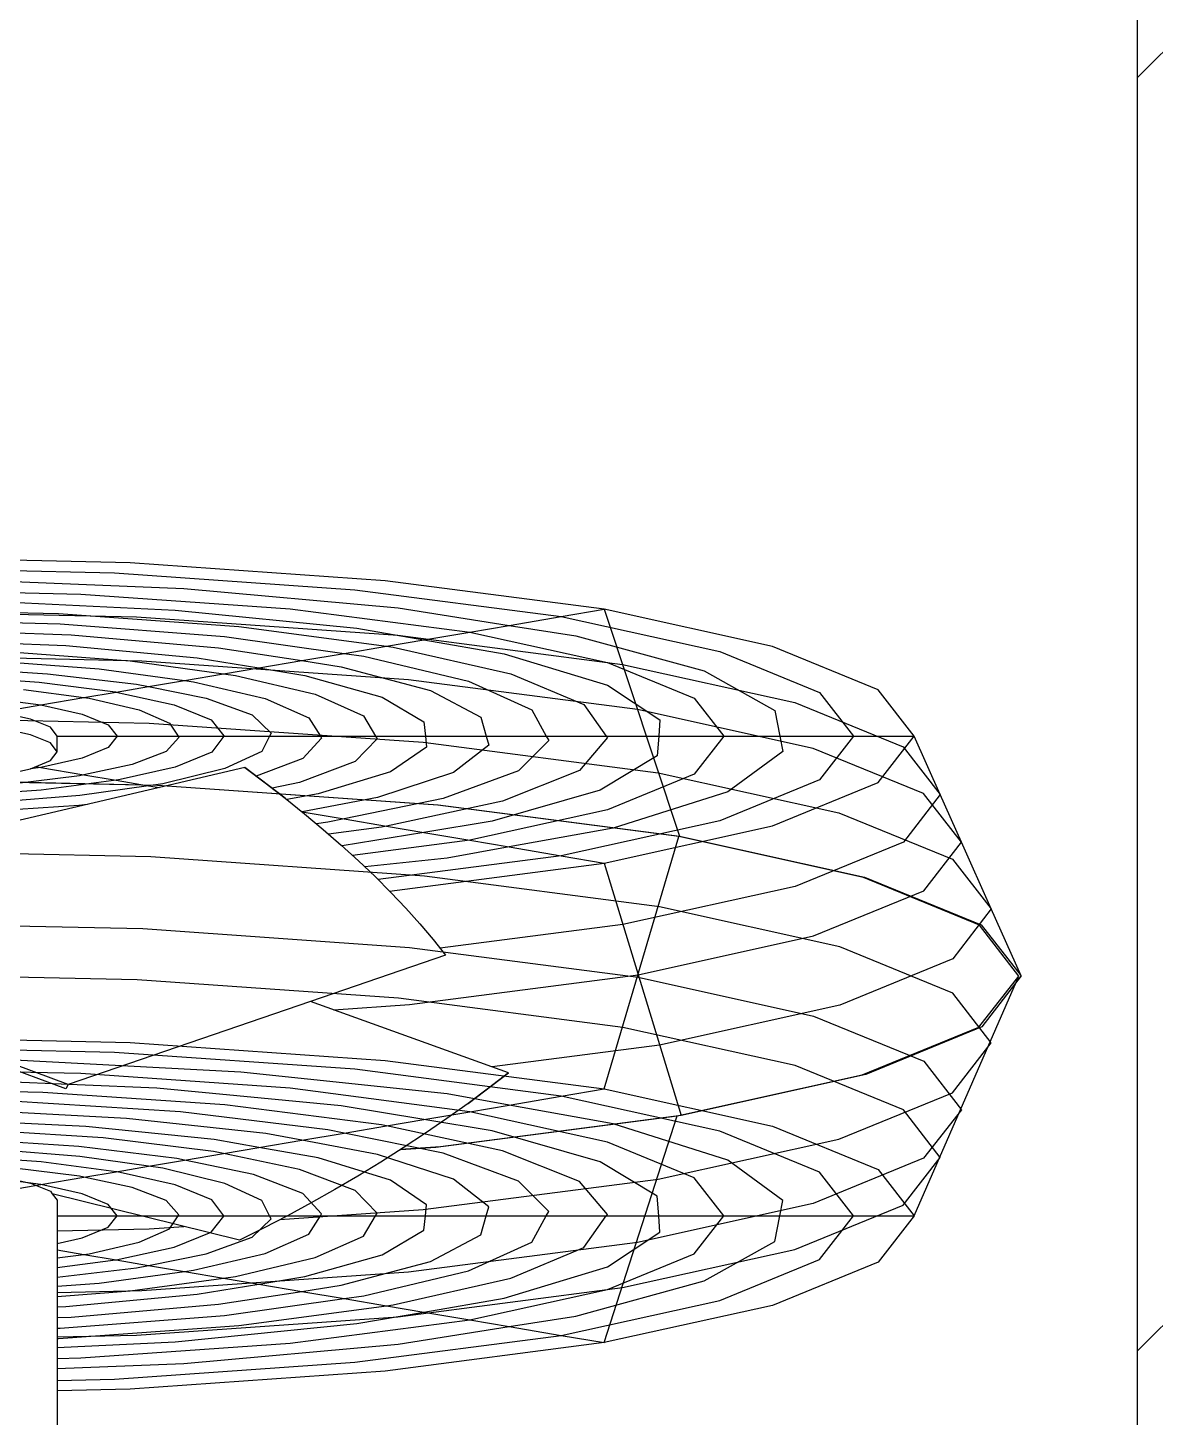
# Model space of a CAD drawing. Header units: inches. Extents: x 9636 to 21597, y -10243 to 557.
# Drawn here: x 13411.45 to 13419.27, y -3744.31 to -3734.67 of the extents above; entities that cross this region are included whole.
import ezdxf

# ---------------------------------------------------------------- set-up
doc = ezdxf.new("R2010")
doc.units = ezdxf.units.IN
doc.header["$MEASUREMENT"] = 0
doc.layers.add('Edges', color=7, linetype='Continuous')
doc.layers.add('IEL-HATCH-002', color=7, linetype='Continuous')

# ---------------------------------------------------------------- blocks, each defined once
blk = doc.blocks.new('qwff')
at = {"layer": 'IEL-HATCH-002', "true_color": 0xf27172, "transparency": 33554687}
h = blk.add_hatch(dxfattribs=at)
h.set_pattern_fill('ANSI32', color=11, scale=25)
h.set_pattern_definition([(45, (-2872.014, 157.3), (-6.629126, 6.629126), []), (45, (-2867.594, 157.3), (-6.629126, 6.629126), [])])
h.paths.add_polyline_path([(16312.9753, -2094.8474), (16303.9753, -2094.8474), (16303.9753, -2247.9758), (16312.9753, -2247.9758)])
h.paths.add_polyline_path([(16303.9753, -2064.8474), (16312.9753, -2064.8474), (16312.9753, -2059.9758), (16905.9753, -2059.9758), (16905.9753, -2223.9758), (16739.9753, -2223.9758), (16739.9753, -2175.9758), (16730.9753, -2175.9758), (16730.9753, -2223.9758), (16682.9753, -2223.9758), (16496.8241, -2223.9758), (16496.8241, -2232.9758), (16914.9753, -2232.9758), (16914.9753, -2223.9758), (16914.9753, -2050.9758), (16303.9753, -2050.9758)])
blk.add_line((16730.9753, -2223.9758), (16730.9753, -2175.9758))
blk = doc.blocks.new('Industrial Oscillating Fan pl')
at = {"layer": 'Edges'}
for p, q in [((63.033, 36.112), (63.033, 43.758)), ((64.232, 39.226), (63.033, 39.253)), ((68.437, 38.93), (64.232, 39.226)), ((63.033, 39.083), (63.973, 39.062)), ((63.973, 39.062), (67.936, 38.783)), ((72.048, 38.46), (68.437, 38.93)), ((63.033, 38.888), (65.118, 38.805)), ((63.033, 38.72), (63.42, 38.712)), ((63.42, 38.712), (66.869, 38.469)), ((65.118, 38.805), (68.651, 38.485)), ((67.936, 38.783), (71.339, 38.34)), ((63.033, 38.541), (64.973, 38.449)), ((66.869, 38.469), (69.83, 38.084)), ((68.651, 38.485), (70.482, 38.195)), ((63.033, 38.392), (63.054, 38.391)), ((63.033, 38.364), (64.339, 38.335)), ((63.054, 38.391), (66.026, 38.176)), ((64.339, 38.335), (68.647, 38.033)), ((64.973, 38.449), (67.967, 38.147)), ((70.482, 38.195), (71.339, 38.34)), ((71.339, 38.34), (72.048, 38.46)), ((71.339, 38.34), (73.95, 37.763)), ((72.048, 38.46), (73.246, 34.72)), ((74.819, 37.848), (72.048, 38.46)), ((63.033, 38.222), (63.078, 38.221)), ((63.033, 38.047), (63.264, 38.039)), ((63.078, 38.221), (65.788, 38.01)), ((63.264, 38.039), (65.69, 37.826)), ((65.788, 38.01), (67.761, 37.733)), ((66.026, 38.176), (68.461, 37.852)), ((67.967, 38.147), (69.071, 37.955)), ((68.647, 38.033), (72.348, 37.551)), ((69.071, 37.955), (69.83, 38.084)), ((69.83, 38.084), (70.482, 38.195)), ((69.83, 38.084), (72.102, 37.582)), ((70.482, 38.195), (71.576, 38.021)), ((71.576, 38.021), (73.692, 37.444)), ((63.033, 37.869), (63.175, 37.863)), ((63.175, 37.863), (65.336, 37.66)), ((65.69, 37.826), (67.062, 37.615)), ((67.761, 37.733), (68.461, 37.852)), ((68.461, 37.852), (69.071, 37.955)), ((68.461, 37.852), (68.568, 37.838)), ((68.568, 37.838), (70.507, 37.399)), ((69.071, 37.955), (70.399, 37.725)), ((76.56, 37.135), (74.819, 37.848)), ((63.033, 37.7), (64.234, 37.608)), ((64.426, 37.606), (63.033, 37.637)), ((64.234, 37.608), (65.77, 37.396)), ((68.819, 37.297), (64.426, 37.606)), ((65.336, 37.66), (66.352, 37.494)), ((66.352, 37.494), (67.062, 37.615)), ((67.062, 37.615), (67.761, 37.733)), ((67.062, 37.615), (67.71, 37.515)), ((67.761, 37.733), (68.085, 37.688)), ((68.085, 37.688), (69.812, 37.276)), ((70.399, 37.725), (72.103, 37.21)), ((72.102, 37.582), (73.53, 36.997)), ((72.348, 37.551), (75.187, 36.924)), ((73.95, 37.763), (75.592, 37.091)), ((63.033, 37.531), (63.722, 37.479)), ((63.033, 37.381), (64.338, 37.226)), ((63.722, 37.479), (65.128, 37.287)), ((65.128, 37.287), (65.77, 37.396)), ((65.77, 37.396), (66.352, 37.494)), ((65.77, 37.396), (65.971, 37.368)), ((65.971, 37.368), (67.281, 37.059)), ((66.352, 37.494), (67.114, 37.37)), ((67.114, 37.37), (68.389, 37.011)), ((67.71, 37.515), (69.185, 37.125)), ((70.507, 37.399), (71.711, 36.891)), ((73.692, 37.444), (74.856, 36.794)), ((63.033, 37.222), (63.99, 37.098)), ((63.471, 37.006), (64.002, 37.096)), ((63.99, 37.098), (64.002, 37.096)), ((64.002, 37.096), (64.535, 37.186)), ((64.002, 37.096), (64.957, 36.886)), ((64.338, 37.226), (64.535, 37.186)), ((64.535, 37.186), (65.128, 37.287)), ((64.535, 37.186), (65.487, 36.994)), ((65.128, 37.287), (65.28, 37.266)), ((65.28, 37.266), (66.458, 36.991)), ((72.593, 36.807), (68.819, 37.297)), ((69.185, 37.125), (70.015, 36.684)), ((69.812, 37.276), (70.851, 36.802)), ((72.103, 37.21), (72.963, 36.638)), ((77.154, 36.369), (76.56, 37.135)), ((63.033, 37.065), (63.471, 37.006)), ((63.033, 36.931), (63.471, 37.006)), ((63.471, 37.006), (63.558, 36.994)), ((63.558, 36.994), (64.38, 36.804)), ((64.957, 36.886), (65.567, 36.639)), ((65.487, 36.994), (66.244, 36.72)), ((66.458, 36.991), (67.178, 36.674)), ((67.281, 37.059), (68.077, 36.704)), ((68.389, 37.011), (69.072, 36.609)), ((71.711, 36.891), (72.081, 36.369)), ((73.53, 36.997), (74.017, 36.369)), ((75.187, 36.924), (76.973, 36.193)), ((75.592, 37.091), (76.152, 36.369)), ((66.034, 36.773), (62.951, 36.006)), ((63.033, 36.825), (63.443, 36.734)), ((63.443, 36.734), (63.873, 36.558)), ((64.38, 36.804), (64.884, 36.585)), ((65.567, 36.639), (65.778, 36.373)), ((66.432, 36.575), (66.034, 36.773)), ((66.244, 36.72), (66.556, 36.421)), ((67.178, 36.674), (67.368, 36.369)), ((68.077, 36.704), (68.277, 36.369)), ((70.015, 36.684), (70.103, 36.369)), ((70.851, 36.802), (71.092, 36.369)), ((75.489, 36.167), (72.593, 36.807)), ((72.963, 36.638), (72.944, 36.369)), ((74.856, 36.794), (74.939, 36.369)), ((63.033, 36.618), (64.547, 36.585)), ((63.873, 36.558), (64.019, 36.369)), ((64.547, 36.585), (65.116, 36.545)), ((64.884, 36.585), (65.024, 36.369)), ((66.827, 36.369), (66.432, 36.575)), ((66.556, 36.421), (66.53, 36.369)), ((66.703, 36.433), (69.06, 36.268)), ((69.072, 36.609), (69.099, 36.369)), ((63.033, 36.369), (64.019, 36.369)), ((63.873, 36.181), (63.443, 36.005)), ((64.019, 36.369), (63.873, 36.181)), ((64.019, 36.369), (65.024, 36.369)), ((65.036, 36.351), (64.826, 36.118)), ((65.024, 36.369), (65.776, 36.369)), ((65.024, 36.369), (65.036, 36.351)), ((65.776, 36.369), (65.577, 36.107)), ((65.778, 36.373), (65.776, 36.369)), ((65.776, 36.369), (66.53, 36.369)), ((66.53, 36.369), (66.402, 36.119)), ((66.53, 36.369), (67.368, 36.369)), ((67.218, 36.157), (66.827, 36.369)), ((67.389, 36.337), (67.077, 36.001)), ((67.368, 36.369), (68.277, 36.369)), ((67.368, 36.369), (67.389, 36.337)), ((68.303, 36.326), (67.943, 35.951)), ((68.277, 36.369), (68.303, 36.326)), ((68.277, 36.369), (69.099, 36.369)), ((69.119, 36.19), (68.524, 35.783)), ((69.06, 36.268), (72.936, 35.765)), ((69.099, 36.369), (70.103, 36.369)), ((69.099, 36.369), (69.119, 36.19)), ((70.144, 36.221), (69.562, 35.768)), ((70.103, 36.369), (70.144, 36.221)), ((70.103, 36.369), (71.092, 36.369)), ((71.132, 36.299), (70.635, 35.8)), ((71.092, 36.369), (72.081, 36.369)), ((71.092, 36.369), (71.132, 36.299)), ((72.098, 36.347), (71.641, 35.804)), ((72.081, 36.369), (72.944, 36.369)), ((72.081, 36.369), (72.098, 36.347)), ((72.944, 36.369), (72.921, 36.047)), ((72.944, 36.369), (74.017, 36.369)), ((74.017, 36.369), (73.53, 35.742)), ((74.017, 36.369), (74.939, 36.369)), ((74.939, 36.369), (74.989, 36.115)), ((74.939, 36.369), (76.152, 36.369)), ((76.152, 36.369), (75.592, 35.648)), ((76.152, 36.369), (77.154, 36.369)), ((76.56, 35.604), (77.154, 36.369)), ((76.973, 36.193), (77.583, 35.409)), ((77.154, 36.369), (78.877, 32.421)), ((62.062, 35.972), (62.76, 35.854)), ((62.589, 35.831), (62.92, 35.966)), ((63.443, 36.005), (62.76, 35.854)), ((62.92, 35.966), (62.951, 36.006)), ((62.951, 36.006), (63.033, 36.112)), ((64.826, 36.118), (64.268, 35.902)), ((65.577, 36.107), (64.976, 35.859)), ((66.402, 36.119), (65.793, 35.835)), ((67.077, 36.001), (66.264, 35.691)), ((67.943, 35.951), (67.024, 35.604)), ((67.605, 35.938), (67.218, 36.157)), ((72.921, 36.047), (71.979, 35.479)), ((74.989, 36.115), (74.081, 35.454)), ((77.311, 35.422), (75.489, 36.167)), ((62.76, 35.854), (61.87, 35.738)), ((62.062, 35.714), (62.589, 35.831)), ((63.401, 35.719), (62.282, 35.579)), ((62.76, 35.854), (63.471, 35.733)), ((63.471, 35.733), (63.401, 35.719)), ((64.268, 35.902), (63.471, 35.733)), ((63.471, 35.733), (64.002, 35.643)), ((64.976, 35.859), (64.018, 35.645)), ((65.793, 35.835), (64.77, 35.586)), ((68.524, 35.783), (67.33, 35.417)), ((67.988, 35.714), (67.605, 35.938)), ((69.562, 35.768), (68.31, 35.357)), ((70.635, 35.8), (69.394, 35.34)), ((71.641, 35.804), (70.372, 35.3)), ((73.53, 35.742), (72.102, 35.157)), ((72.936, 35.765), (75.912, 35.108)), ((64.002, 35.643), (62.766, 35.481)), ((64.535, 35.553), (63.403, 35.391)), ((64.018, 35.645), (64.002, 35.643)), ((64.002, 35.643), (64.535, 35.553)), ((64.77, 35.586), (64.535, 35.553)), ((64.535, 35.553), (65.128, 35.452)), ((66.264, 35.691), (65.128, 35.452)), ((67.024, 35.604), (65.77, 35.343)), ((68.365, 35.484), (67.988, 35.714)), ((75.592, 35.648), (73.95, 34.976)), ((74.819, 34.891), (76.56, 35.604)), ((62.766, 35.481), (61.307, 35.378)), ((63.403, 35.391), (61.785, 35.263)), ((65.005, 35.426), (63.386, 35.227)), ((65.607, 35.309), (63.788, 35.087)), ((65.128, 35.452), (65.005, 35.426)), ((65.128, 35.452), (65.77, 35.343)), ((65.77, 35.343), (65.607, 35.309)), ((65.77, 35.343), (66.352, 35.245)), ((67.33, 35.417), (66.352, 35.245)), ((68.31, 35.357), (67.062, 35.124)), ((69.394, 35.34), (67.761, 35.006)), ((68.735, 35.249), (68.365, 35.484)), ((70.372, 35.3), (68.461, 34.887)), ((69.346, 35.233), (68.688, 35.279)), ((68.692, 35.277), (69.271, 35.236)), ((71.979, 35.479), (70.202, 34.971)), ((74.081, 35.454), (72.195, 34.855)), ((77.583, 35.409), (76.976, 34.625)), ((77.934, 34.623), (77.311, 35.422)), ((63.386, 35.227), (61.517, 35.105)), ((63.788, 35.087), (61.693, 34.952)), ((65.617, 35.115), (63.503, 34.899)), ((66.352, 35.245), (65.617, 35.115)), ((66.352, 35.245), (67.062, 35.124)), ((67.062, 35.124), (66.472, 35.014)), ((67.062, 35.124), (67.761, 35.006)), ((69.099, 35.01), (68.735, 35.249)), ((69.271, 35.236), (73.246, 34.72)), ((73.314, 34.715), (69.346, 35.233)), ((72.102, 35.157), (69.83, 34.655)), ((75.912, 35.108), (77.784, 34.343)), ((63.503, 34.899), (61.13, 34.783)), ((66.472, 35.014), (64.174, 34.764)), ((67.494, 34.951), (65.064, 34.658)), ((68.377, 34.869), (65.792, 34.54)), ((67.761, 35.006), (67.494, 34.951)), ((67.761, 35.006), (68.461, 34.887)), ((68.461, 34.887), (68.377, 34.869)), ((68.461, 34.887), (69.071, 34.783)), ((70.202, 34.971), (69.071, 34.783)), ((69.454, 34.766), (69.099, 35.01)), ((72.195, 34.855), (70.482, 34.544)), ((73.95, 34.976), (71.339, 34.399)), ((72.048, 34.279), (74.819, 34.891)), ((64.174, 34.764), (61.572, 34.623)), ((65.064, 34.658), (62.27, 34.482)), ((69.83, 34.655), (66.869, 34.269)), ((69.071, 34.783), (67.711, 34.558)), ((69.071, 34.783), (69.83, 34.655)), ((69.802, 34.519), (69.454, 34.766)), ((69.83, 34.655), (70.482, 34.544)), ((72.048, 30.557), (73.314, 34.715)), ((73.246, 34.72), (76.297, 34.047)), ((76.358, 34.041), (73.314, 34.715)), ((76.976, 34.625), (75.192, 33.894)), ((77.316, 33.823), (77.934, 34.623)), ((65.792, 34.54), (62.793, 34.336)), ((67.711, 34.558), (64.675, 34.269)), ((69.458, 34.359), (66.058, 34)), ((71.339, 34.399), (67.936, 33.956)), ((70.482, 34.544), (69.458, 34.359)), ((69.805, 34.517), (69.802, 34.519)), ((70.141, 34.268), (69.805, 34.517)), ((69.805, 34.517), (70.47, 34.014)), ((70.482, 34.544), (71.339, 34.399)), ((71.339, 34.399), (72.048, 34.279)), ((62.793, 34.336), (59.72, 34.273)), ((64.675, 34.269), (61.301, 34.123)), ((63.213, 34.207), (61.683, 33.64)), ((63.176, 34.276), (61.693, 33.727)), ((63.213, 34.207), (63.176, 34.276)), ((67.206, 32.837), (63.213, 34.207)), ((66.869, 34.269), (63.42, 34.027)), ((68.437, 33.809), (72.048, 34.279)), ((70.47, 34.014), (70.141, 34.268)), ((72.048, 34.279), (73.274, 30.12)), ((77.784, 34.343), (78.426, 33.522)), ((63.42, 34.027), (59.72, 33.945)), ((66.058, 34), (62.226, 33.802)), ((67.936, 33.956), (63.973, 33.677)), ((70.47, 34.014), (67.206, 32.837)), ((72.957, 33.558), (70.2, 33.917)), ((75.192, 33.894), (72.355, 33.267)), ((76.297, 34.047), (78.218, 33.263)), ((78.269, 33.256), (76.358, 34.041)), ((63.973, 33.677), (59.72, 33.582)), ((64.232, 33.513), (68.437, 33.809)), ((75.498, 33.078), (77.316, 33.823)), ((59.72, 33.412), (64.232, 33.513)), ((75.927, 32.9), (72.957, 33.558)), ((78.426, 33.522), (77.792, 32.701)), ((72.355, 33.267), (68.656, 32.785)), ((78.218, 33.263), (78.877, 32.421)), ((78.917, 32.414), (78.269, 33.256)), ((67.593, 32.976), (68.835, 32.889)), ((72.606, 32.438), (75.498, 33.078)), ((68.656, 32.785), (64.348, 32.482)), ((69.431, 32.073), (67.206, 32.837)), ((68.835, 32.889), (72.606, 32.398)), ((77.792, 32.135), (75.927, 32.9)), ((77.792, 32.701), (75.927, 31.935)), ((64.348, 32.482), (59.725, 32.379)), ((68.835, 31.946), (72.606, 32.438)), ((72.606, 32.398), (75.498, 31.758)), ((78.877, 32.421), (78.229, 31.579)), ((78.258, 31.573), (78.917, 32.414)), ((78.917, 32.414), (78.426, 31.313)), ((69.227, 31.818), (69.431, 32.073)), ((78.426, 31.313), (77.792, 32.135)), ((64.443, 31.637), (68.835, 31.946)), ((72.355, 31.569), (69.342, 31.961)), ((75.927, 31.935), (72.957, 31.278)), ((59.729, 31.532), (64.443, 31.637)), ((69.009, 31.56), (69.227, 31.818)), ((75.498, 31.758), (77.316, 31.012)), ((68.776, 31.301), (69.009, 31.56)), ((75.192, 30.941), (72.355, 31.569)), ((78.229, 31.579), (76.318, 30.794)), ((76.338, 30.788), (78.258, 31.573)), ((68.53, 31.041), (68.776, 31.301)), ((72.957, 31.278), (69.086, 30.773)), ((77.784, 30.492), (78.426, 31.313)), ((78.426, 31.313), (77.934, 30.213)), ((68.27, 30.781), (68.53, 31.041)), ((68.506, 31.018), (72.048, 30.557)), ((76.976, 30.21), (75.192, 30.941)), ((77.316, 31.012), (77.934, 30.213)), ((66.121, 28.984), (58.622, 30.741)), ((69.086, 30.773), (64.576, 30.456)), ((67.998, 30.521), (68.27, 30.781)), ((71.339, 30.437), (68.319, 30.83)), ((76.318, 30.794), (73.274, 30.12)), ((73.286, 30.115), (76.338, 30.788)), ((64.576, 30.456), (59.735, 30.347)), ((67.712, 30.261), (67.998, 30.521)), ((69.458, 30.477), (68.102, 30.62)), ((70.482, 30.291), (69.458, 30.477)), ((71.339, 30.437), (72.048, 30.557)), ((72.048, 30.557), (74.819, 29.944)), ((75.912, 29.727), (77.784, 30.492)), ((67.416, 30.002), (67.712, 30.261)), ((69.071, 30.052), (67.728, 30.274)), ((69.83, 30.181), (67.9, 30.432)), ((69.83, 30.181), (70.482, 30.291)), ((70.482, 30.291), (71.339, 30.437)), ((72.195, 29.981), (70.482, 30.291)), ((73.95, 29.859), (71.339, 30.437)), ((67.107, 29.744), (67.416, 30.002)), ((68.377, 29.967), (67.503, 30.078)), ((68.461, 29.948), (69.071, 30.052)), ((69.071, 30.052), (69.83, 30.181)), ((70.202, 29.865), (69.071, 30.052)), ((73.274, 30.12), (69.306, 29.603)), ((69.311, 29.599), (73.286, 30.115)), ((72.102, 29.678), (69.83, 30.181)), ((72.048, 26.375), (73.286, 30.115)), ((77.583, 29.426), (76.976, 30.21)), ((77.934, 30.213), (77.311, 29.413)), ((77.934, 30.213), (77.583, 29.426)), ((67.068, 29.712), (67.761, 29.83)), ((67.494, 29.885), (67.303, 29.908)), ((67.761, 29.83), (67.494, 29.885)), ((67.761, 29.83), (68.461, 29.948)), ((69.394, 29.495), (67.761, 29.83)), ((68.461, 29.948), (68.377, 29.967)), ((70.372, 29.535), (68.461, 29.948)), ((71.979, 29.357), (70.202, 29.865)), ((74.081, 29.381), (72.195, 29.981)), ((75.592, 29.187), (73.95, 29.859)), ((74.819, 29.944), (76.56, 29.231)), ((63.386, 29.609), (61.517, 29.731)), ((63.403, 29.444), (61.785, 29.572)), ((63.528, 29.591), (63.386, 29.609)), ((69.306, 29.603), (64.683, 29.277)), ((64.684, 29.275), (69.311, 29.599)), ((66.788, 29.488), (67.107, 29.744)), ((68.31, 29.478), (67.066, 29.71)), ((73.53, 29.093), (72.102, 29.678)), ((72.936, 29.071), (75.912, 29.727)), ((62.766, 29.354), (61.307, 29.458)), ((64.002, 29.192), (62.766, 29.354)), ((64.535, 29.283), (63.403, 29.444)), ((64.535, 29.283), (64.715, 29.313)), ((66.786, 29.486), (66.121, 28.984)), ((66.459, 29.235), (66.786, 29.486)), ((67.024, 29.232), (66.576, 29.325)), ((66.786, 29.486), (66.788, 29.488)), ((67.33, 29.418), (66.815, 29.509)), ((68.524, 29.052), (67.33, 29.418)), ((69.562, 29.067), (68.31, 29.478)), ((70.635, 29.035), (69.394, 29.495)), ((71.641, 29.031), (70.372, 29.535)), ((72.921, 28.788), (71.979, 29.357)), ((74.989, 28.72), (74.081, 29.381)), ((77.311, 29.413), (75.489, 28.668)), ((76.973, 28.642), (77.583, 29.426)), ((77.583, 29.426), (77.154, 28.466)), ((64.683, 29.277), (59.72, 29.165)), ((59.72, 29.165), (64.684, 29.275)), ((62.062, 29.121), (62.589, 29.005)), ((63.401, 29.117), (62.282, 29.256)), ((62.76, 28.981), (63.471, 29.102)), ((63.471, 29.102), (63.401, 29.117)), ((63.471, 29.102), (64.002, 29.192)), ((64.268, 28.933), (63.471, 29.102)), ((64.002, 29.192), (64.535, 29.283)), ((64.018, 29.19), (64.002, 29.192)), ((64.976, 28.977), (64.018, 29.19)), ((64.77, 29.249), (64.535, 29.283)), ((65.793, 29.001), (64.77, 29.249)), ((66.121, 28.984), (66.459, 29.235)), ((67.077, 28.834), (66.313, 29.126)), ((67.943, 28.885), (67.024, 29.232)), ((74.017, 28.466), (73.53, 29.093)), ((76.152, 28.466), (75.592, 29.187)), ((76.56, 29.231), (77.154, 28.466)), ((62.589, 29.005), (62.92, 28.869)), ((62.76, 28.981), (62.592, 29.003)), ((62.679, 28.968), (62.76, 28.981)), ((63.443, 28.83), (62.76, 28.981)), ((62.92, 28.869), (63.033, 28.724)), ((64.826, 28.717), (64.268, 28.933)), ((65.577, 28.729), (64.976, 28.977)), ((66.402, 28.716), (65.793, 29.001)), ((68.303, 28.51), (67.943, 28.885)), ((69.119, 28.645), (68.524, 29.052)), ((69.06, 28.567), (72.936, 29.071)), ((70.144, 28.614), (69.562, 29.067)), ((71.132, 28.537), (70.635, 29.035)), ((72.098, 28.489), (71.641, 29.031)), ((63.033, 28.724), (62.92, 28.578)), ((63.033, 28.724), (63.033, 28.466)), ((63.873, 28.655), (63.443, 28.83)), ((64.019, 28.466), (63.873, 28.655)), ((65.036, 28.485), (64.826, 28.717)), ((65.776, 28.466), (65.577, 28.729)), ((66.53, 28.466), (66.402, 28.716)), ((67.389, 28.499), (67.077, 28.834)), ((69.099, 28.466), (69.119, 28.645)), ((75.489, 28.668), (72.593, 28.029)), ((72.944, 28.466), (72.921, 28.788)), ((74.939, 28.466), (74.989, 28.72)), ((75.187, 27.911), (76.973, 28.642)), ((62.589, 28.443), (62.062, 28.326)), ((62.92, 28.578), (62.589, 28.443)), ((63.033, 28.466), (62.92, 28.32)), ((63.033, 28.466), (64.019, 28.466)), ((63.873, 28.277), (64.019, 28.466)), ((64.019, 28.466), (65.024, 28.466)), ((64.547, 28.251), (69.06, 28.567)), ((64.884, 28.251), (65.024, 28.466)), ((65.024, 28.466), (65.036, 28.485)), ((65.024, 28.466), (65.776, 28.466)), ((65.567, 28.197), (65.778, 28.463)), ((65.776, 28.466), (66.53, 28.466)), ((65.778, 28.463), (65.776, 28.466)), ((66.244, 28.116), (66.556, 28.414)), ((66.556, 28.414), (66.53, 28.466)), ((66.53, 28.466), (67.368, 28.466)), ((67.178, 28.161), (67.368, 28.466)), ((67.368, 28.466), (67.389, 28.499)), ((67.368, 28.466), (68.277, 28.466)), ((68.077, 28.131), (68.277, 28.466)), ((68.277, 28.466), (68.303, 28.51)), ((68.277, 28.466), (69.099, 28.466)), ((69.072, 28.227), (69.099, 28.466)), ((69.099, 28.466), (70.103, 28.466)), ((70.015, 28.152), (70.103, 28.466)), ((70.103, 28.466), (70.144, 28.614)), ((70.103, 28.466), (71.092, 28.466)), ((70.851, 28.033), (71.092, 28.466)), ((71.092, 28.466), (71.132, 28.537)), ((71.092, 28.466), (72.081, 28.466)), ((71.711, 27.945), (72.081, 28.466)), ((72.081, 28.466), (72.098, 28.489)), ((72.081, 28.466), (72.944, 28.466)), ((72.944, 28.466), (74.017, 28.466)), ((72.963, 28.198), (72.944, 28.466)), ((73.53, 27.838), (74.017, 28.466)), ((74.017, 28.466), (74.939, 28.466)), ((74.856, 28.041), (74.939, 28.466)), ((74.939, 28.466), (76.152, 28.466)), ((75.592, 27.745), (76.152, 28.466)), ((76.152, 28.466), (77.154, 28.466)), ((77.154, 28.466), (76.56, 27.701)), ((59.705, 28.143), (64.547, 28.251)), ((62.589, 28.185), (62.062, 28.069)), ((62.92, 28.32), (62.589, 28.185)), ((63.443, 28.101), (63.873, 28.277)), ((64.38, 28.031), (64.884, 28.251)), ((64.957, 27.949), (65.567, 28.197)), ((68.389, 27.824), (69.072, 28.227)), ((72.103, 27.626), (72.963, 28.198)), ((61.87, 27.834), (62.76, 27.95)), ((62.062, 28.069), (62.76, 27.95)), ((62.76, 27.95), (63.443, 28.101)), ((62.76, 27.95), (63.471, 27.83)), ((63.558, 27.842), (64.38, 28.031)), ((64.002, 27.74), (64.957, 27.949)), ((65.487, 27.841), (66.244, 28.116)), ((66.458, 27.844), (67.178, 28.161)), ((67.281, 27.776), (68.077, 28.131)), ((72.593, 28.029), (68.819, 27.538)), ((69.185, 27.711), (70.015, 28.152)), ((69.812, 27.56), (70.851, 28.033)), ((70.507, 27.436), (71.711, 27.945)), ((73.692, 27.391), (74.856, 28.041)), ((62.474, 27.694), (63.471, 27.83)), ((62.733, 27.574), (63.99, 27.737)), ((63.471, 27.83), (63.558, 27.842)), ((63.471, 27.83), (64.002, 27.74)), ((63.99, 27.737), (64.002, 27.74)), ((64.002, 27.74), (64.535, 27.649)), ((64.535, 27.649), (65.487, 27.841)), ((65.28, 27.569), (66.458, 27.844)), ((65.971, 27.467), (67.281, 27.776)), ((67.114, 27.466), (68.389, 27.824)), ((67.71, 27.321), (69.185, 27.711)), ((72.102, 27.253), (73.53, 27.838)), ((72.348, 27.284), (75.187, 27.911)), ((73.95, 27.072), (75.592, 27.745)), ((61.27, 27.472), (62.733, 27.574)), ((62.873, 27.436), (64.338, 27.609)), ((63.722, 27.356), (65.128, 27.549)), ((64.338, 27.609), (64.535, 27.649)), ((68.819, 27.538), (64.426, 27.23)), ((64.535, 27.649), (65.128, 27.549)), ((65.128, 27.549), (65.28, 27.569)), ((65.128, 27.549), (65.77, 27.44)), ((68.085, 27.147), (69.812, 27.56)), ((70.399, 27.111), (72.103, 27.626)), ((76.56, 27.701), (74.819, 26.987)), ((61.194, 27.332), (62.873, 27.436)), ((61.892, 27.218), (63.722, 27.356)), ((64.234, 27.227), (65.77, 27.44)), ((65.336, 27.175), (66.352, 27.341)), ((65.77, 27.44), (65.971, 27.467)), ((65.77, 27.44), (66.352, 27.341)), ((66.352, 27.341), (67.114, 27.466)), ((66.352, 27.341), (67.062, 27.221)), ((67.062, 27.221), (67.71, 27.321)), ((68.568, 26.998), (70.507, 27.436)), ((68.647, 26.803), (72.348, 27.284)), ((69.83, 26.751), (72.102, 27.253)), ((71.576, 26.814), (73.692, 27.391)), ((64.426, 27.23), (59.711, 27.125)), ((62.19, 27.071), (64.234, 27.227)), ((63.175, 26.973), (65.336, 27.175)), ((65.69, 27.009), (67.062, 27.221)), ((65.788, 26.825), (67.761, 27.102)), ((67.062, 27.221), (67.761, 27.102)), ((67.761, 27.102), (68.085, 27.147)), ((67.761, 27.102), (68.461, 26.983)), ((69.071, 26.88), (70.399, 27.111)), ((71.339, 26.495), (73.95, 27.072)), ((60.596, 26.698), (63.264, 26.797)), ((60.779, 26.872), (63.175, 26.973)), ((63.078, 26.615), (65.788, 26.825)), ((63.264, 26.797), (65.69, 27.009)), ((64.339, 26.5), (68.647, 26.803)), ((66.026, 26.659), (68.461, 26.983)), ((67.967, 26.688), (69.071, 26.88)), ((68.461, 26.983), (68.568, 26.998)), ((68.461, 26.983), (69.071, 26.88)), ((69.071, 26.88), (69.83, 26.751)), ((70.482, 26.641), (71.576, 26.814)), ((74.819, 26.987), (72.048, 26.375)), ((60.138, 26.53), (63.078, 26.615)), ((63.054, 26.444), (66.026, 26.659)), ((64.973, 26.387), (67.967, 26.688)), ((66.869, 26.366), (69.83, 26.751)), ((68.651, 26.35), (70.482, 26.641)), ((69.83, 26.751), (70.482, 26.641)), ((70.482, 26.641), (71.339, 26.495)), ((59.715, 26.397), (64.339, 26.5)), ((59.855, 26.367), (63.054, 26.444)), ((61.621, 26.227), (64.973, 26.387)), ((63.42, 26.124), (66.869, 26.366)), ((65.118, 26.03), (68.651, 26.35)), ((67.936, 26.052), (71.339, 26.495)), ((72.048, 26.375), (68.437, 25.905)), ((71.339, 26.495), (72.048, 26.375)), ((59.72, 26.041), (63.42, 26.124)), ((61.217, 25.876), (65.118, 26.03)), ((63.973, 25.774), (67.936, 26.052)), ((68.437, 25.905), (64.232, 25.61)), ((59.72, 25.679), (63.973, 25.774)), ((64.232, 25.61), (59.72, 25.509))]:
    blk.add_line(p, q, dxfattribs=at)
blk = doc.blocks.new('THT')
blk.add_blockref('qwff', (0, 0))
at = {"xscale": -0.4211558411350648, "yscale": 0.4211558411350648, "zscale": 0.4211558411350648, "rotation": 180}
blk.add_blockref('Industrial Oscillating Fan pl', (16696.9308, -2196.4822), dxfattribs=at)

msp = doc.modelspace()

# ---------------------------------------------------------------- block references
msp.add_blockref('THT', (-3311.8254, -1531.1162))

doc.saveas('drawing.dxf')
